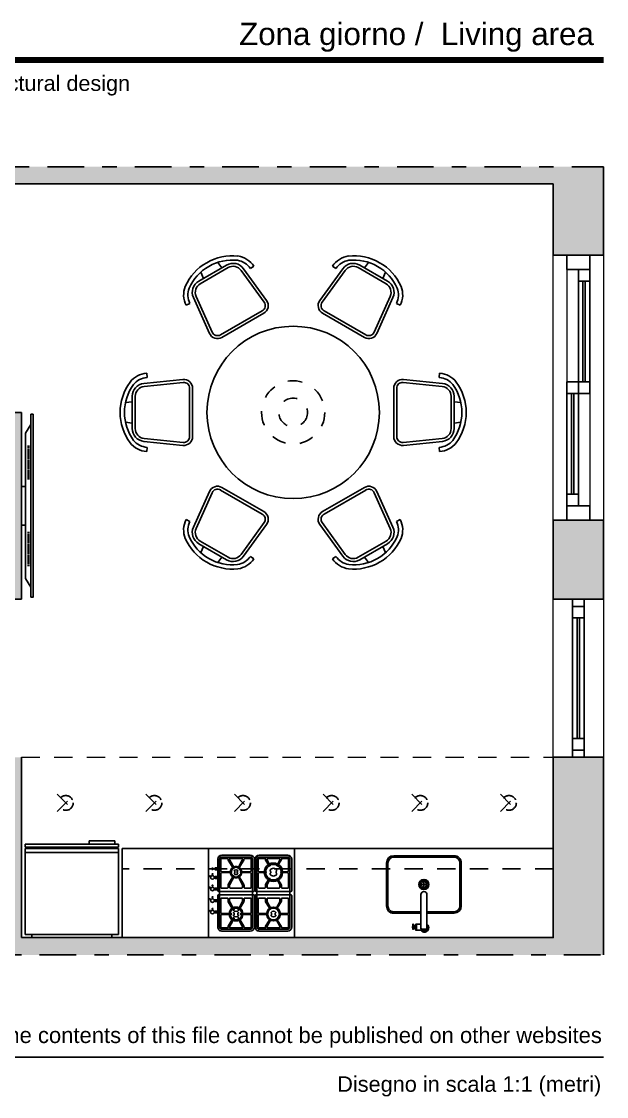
# Model space of a CAD drawing. Header units: millimetres. Extents: x 1294.6 to 1304.6, y 78.5 to 86.5.
# Drawn here: x 1300.53 to 1304.6, y 78.82 to 86.31 of the extents above; entities that cross this region are included whole.
import ezdxf

# ---------------------------------------------------------------- set-up
doc = ezdxf.new("R2010")
doc.units = ezdxf.units.MM
for name, pattern in [('DASHED', [0.75, 0.5, -0.25]), ('TRATTEGGIATA', [19.05, 12.7, -6.35]), ('TRATTEGGIATA2', [9.525, 6.35, -3.175]), ('TRATTOPUNTOX2', [50.8, 25.4, -12.7, 0, -12.7])]:
    doc.linetypes.add(name, pattern=pattern)
for name, color, linetype in [('Archweb - blocchi dwg gratis', 2, 'Continuous'), ('ARREDI attrezzature - furniture', 175, 'Continuous'), ('MURATURA sezioni - wall sections', 7, 'Continuous'), ('SEZIONI medie - small sections', 2, 'Continuous')]:
    doc.layers.add(name, color=color, linetype=linetype)
doc.layers.add('MURATURA tratteggi - hatch walls', color=7, linetype='Continuous', lineweight=40, true_color=0xa8a8a8)
for name, color, linetype, lineweight in [('PROIEZIONI - projections', 145, 'Continuous', 13), ('PROIEZIONI finissime - fine lines', 251, 'Continuous', 9), ('PROIEZIONI tratteggiate - dashed', 1, 'TRATTEGGIATA2', 9), ('www.archweb.com', 2, 'Continuous', 5)]:
    doc.layers.add(name, color=color, linetype=linetype, lineweight=lineweight)
doc.layers.add('VETRATE sezioni - windows sections', color=7, linetype='Continuous', true_color=0x4d79ff)
doc.styles.add('AW', font='arial.ttf')
doc.styles.get("Standard").update_dxf_attribs({"font": 'arial.ttf'})

# ---------------------------------------------------------------- blocks, each defined once
blk = doc.blocks.new('piano cottura - hob - hu73aw25')
at = {"layer": 'ARREDI attrezzature - furniture'}
for p, q in [((634.479, 152.2935), (634.479, 151.6935)), ((635.099, 152.2935), (634.479, 152.2935)), ((635.099, 152.2935), (635.099, 151.6935)), ((634.5249, 152.0471), (634.5249, 152.246)), ((634.5379, 152.246), (634.5379, 152.0471)), ((634.5379, 152.246), (634.5379, 152.0471)), ((634.547, 152.2073), (634.547, 152.244)), ((634.553, 152.2741), (634.772, 152.2741)), ((634.553, 152.2611), (635.0251, 152.2611)), ((634.555, 152.252), (634.6338, 152.252)), ((634.6388, 152.2472), (634.6404, 152.1997)), ((634.648, 152.2472), (634.6464, 152.1997)), ((634.653, 152.252), (634.7499, 152.252)), ((634.7549, 152.2073), (634.7549, 152.247)), ((634.777, 152.024), (634.777, 152.2691)), ((634.801, 152.024), (634.801, 152.2691)), ((635.0251, 152.2741), (634.8061, 152.2741)), ((634.8231, 152.2073), (634.8231, 152.247)), ((634.925, 152.252), (634.8282, 152.252)), ((634.93, 152.2472), (634.9316, 152.1997)), ((634.9393, 152.2472), (634.9377, 152.1997)), ((635.0231, 152.252), (634.9443, 152.252)), ((635.0311, 152.2073), (635.0311, 152.244)), ((635.0401, 152.246), (635.0401, 152.0471)), ((635.0532, 152.0471), (635.0532, 152.246)), ((634.547, 152.1068), (634.547, 152.1862)), ((634.552, 152.2023), (634.5534, 152.2023)), ((634.552, 152.1912), (634.5548, 152.1912)), ((634.5587, 152.2008), (634.5989, 152.1757)), ((634.5588, 152.1902), (634.5959, 152.1705)), ((634.6356, 152.1688), (634.6281, 152.1688)), ((634.6356, 152.1688), (634.6382, 152.1646)), ((634.6486, 152.1646), (634.6382, 152.1646)), ((634.6512, 152.1688), (634.6486, 152.1646)), ((634.6587, 152.1688), (634.6512, 152.1688)), ((634.7281, 152.2008), (634.6879, 152.1757)), ((634.728, 152.1902), (634.6909, 152.1705)), ((634.732, 152.1912), (634.7499, 152.1912)), ((634.7334, 152.2023), (634.7499, 152.2023)), ((634.7549, 152.1068), (634.7549, 152.1862)), ((634.8231, 152.1068), (634.8231, 152.1862)), ((634.8446, 152.2023), (634.8282, 152.2023)), ((634.8461, 152.1912), (634.8282, 152.1912)), ((634.8499, 152.2008), (634.8901, 152.1757)), ((634.8501, 152.1902), (634.8871, 152.1705)), ((634.9269, 152.1634), (634.923, 152.1634)), ((634.9269, 152.1634), (634.9294, 152.1592)), ((634.9269, 152.1296), (634.9294, 152.1339)), ((634.9399, 152.1592), (634.9294, 152.1592)), ((634.9399, 152.1339), (634.9294, 152.1339)), ((634.9424, 152.1634), (634.9399, 152.1592)), ((634.9424, 152.1296), (634.9399, 152.1339)), ((634.9463, 152.1634), (634.9424, 152.1634)), ((635.0194, 152.2008), (634.9792, 152.1757)), ((635.0192, 152.1902), (634.9822, 152.1705)), ((635.0261, 152.1912), (635.0232, 152.1912)), ((635.0261, 152.2023), (635.0247, 152.2023)), ((635.0311, 152.1068), (635.0311, 152.1862)), ((634.547, 152.0491), (634.547, 152.0857)), ((634.552, 152.1018), (634.5548, 152.1018)), ((634.552, 152.0908), (634.5534, 152.0908)), ((634.5587, 152.0923), (634.5989, 152.1173)), ((634.5588, 152.1028), (634.5959, 152.1226)), ((634.6356, 152.1242), (634.6281, 152.1242)), ((634.6356, 152.1242), (634.6382, 152.1285)), ((634.6486, 152.1285), (634.6382, 152.1285)), ((634.6388, 152.0459), (634.6404, 152.0934)), ((634.648, 152.0459), (634.6464, 152.0934)), ((634.6512, 152.1242), (634.6486, 152.1285)), ((634.6587, 152.1242), (634.6512, 152.1242)), ((634.7281, 152.0923), (634.6879, 152.1173)), ((634.728, 152.1028), (634.6909, 152.1226)), ((634.732, 152.1018), (634.7499, 152.1018)), ((634.7334, 152.0908), (634.7499, 152.0908)), ((634.7549, 152.0461), (634.7549, 152.0857)), ((634.8231, 152.0461), (634.8231, 152.0857)), ((634.8461, 152.1018), (634.8282, 152.1018)), ((634.8446, 152.0908), (634.8282, 152.0908)), ((634.8499, 152.0923), (634.8901, 152.1173)), ((634.8501, 152.1028), (634.8871, 152.1226)), ((634.9269, 152.1296), (634.923, 152.1296)), ((634.93, 152.0459), (634.9316, 152.0934)), ((634.9393, 152.0459), (634.9377, 152.0934)), ((634.9463, 152.1296), (634.9424, 152.1296)), ((635.0194, 152.0923), (634.9792, 152.1173)), ((635.0192, 152.1028), (634.9822, 152.1226)), ((635.0261, 152.1018), (635.0232, 152.1018)), ((635.0261, 152.0908), (635.0247, 152.0908)), ((635.0311, 152.0491), (635.0311, 152.0857)), ((634.5249, 151.7867), (634.5249, 151.9856)), ((634.5379, 151.9856), (634.5379, 151.7867)), ((634.5379, 151.9856), (634.5379, 151.7867)), ((634.547, 151.9469), (634.547, 151.9836)), ((634.553, 152.032), (635.0251, 152.032)), ((635.0251, 152.032), (634.553, 152.032)), ((634.553, 152.0189), (634.772, 152.0189)), ((634.553, 152.0137), (634.772, 152.0137)), ((634.553, 152.0007), (635.0251, 152.0007)), ((635.0251, 152.0007), (634.553, 152.0007)), ((634.555, 152.041), (634.6338, 152.041)), ((634.555, 151.9916), (634.6338, 151.9916)), ((634.6388, 151.9868), (634.6404, 151.9192)), ((634.648, 151.9868), (634.6464, 151.9192)), ((634.653, 152.041), (634.7499, 152.041)), ((634.653, 151.9916), (634.7499, 151.9916)), ((634.7549, 151.9469), (634.7549, 151.9866)), ((634.777, 151.7636), (634.777, 152.0087)), ((634.801, 151.7636), (634.801, 152.0087)), ((635.0251, 152.0189), (634.8061, 152.0189)), ((635.0251, 152.0137), (634.8061, 152.0137)), ((634.8231, 151.9469), (634.8231, 151.9866)), ((634.925, 152.041), (634.8282, 152.041)), ((634.925, 151.9916), (634.8282, 151.9916)), ((634.93, 151.9868), (634.9316, 151.9192)), ((634.9393, 151.9868), (634.9377, 151.9192)), ((635.0231, 152.041), (634.9443, 152.041)), ((635.0231, 151.9916), (634.9443, 151.9916)), ((635.0311, 151.9469), (635.0311, 151.9836)), ((635.0401, 151.9856), (635.0401, 151.7867)), ((635.0532, 151.7867), (635.0532, 151.9856)), ((634.547, 151.8465), (634.547, 151.9258)), ((634.552, 151.9419), (634.5534, 151.9419)), ((634.552, 151.9309), (634.5548, 151.9309)), ((634.5587, 151.9404), (634.6163, 151.9053)), ((634.5588, 151.9298), (634.6133, 151.9001)), ((634.7281, 151.9404), (634.6705, 151.9053)), ((634.728, 151.9298), (634.6735, 151.9001)), ((634.732, 151.9309), (634.7499, 151.9309)), ((634.7334, 151.9419), (634.7499, 151.9419)), ((634.7549, 151.8465), (634.7549, 151.9258)), ((634.8231, 151.8465), (634.8231, 151.9258)), ((634.8446, 151.9419), (634.8282, 151.9419)), ((634.8461, 151.9309), (634.8282, 151.9309)), ((634.8499, 151.9404), (634.9075, 151.9053)), ((634.8501, 151.9298), (634.9045, 151.9001)), ((635.0194, 151.9404), (634.9618, 151.9053)), ((635.0192, 151.9298), (634.9648, 151.9001)), ((635.0261, 151.9309), (635.0232, 151.9309)), ((635.0261, 151.9419), (635.0247, 151.9419)), ((635.0311, 151.8465), (635.0311, 151.9258)), ((634.552, 151.8414), (634.5548, 151.8414)), ((634.5587, 151.8319), (634.6163, 151.867)), ((634.5588, 151.8424), (634.6133, 151.8722)), ((634.6337, 151.9002), (634.6374, 151.8942)), ((634.6374, 151.8781), (634.6337, 151.8721)), ((634.6494, 151.8942), (634.6374, 151.8942)), ((634.6494, 151.8781), (634.6374, 151.8781)), ((634.6388, 151.7855), (634.6404, 151.8531)), ((634.648, 151.7855), (634.6464, 151.8531)), ((634.6531, 151.9002), (634.6494, 151.8942)), ((634.6531, 151.8721), (634.6494, 151.8781)), ((634.7281, 151.8319), (634.6705, 151.867)), ((634.728, 151.8424), (634.6735, 151.8722)), ((634.732, 151.8414), (634.7499, 151.8414)), ((634.8461, 151.8414), (634.8282, 151.8414)), ((634.8499, 151.8319), (634.9075, 151.867)), ((634.8501, 151.8424), (634.9045, 151.8722)), ((634.9269, 151.903), (634.923, 151.903)), ((634.9269, 151.8693), (634.923, 151.8693)), ((634.9269, 151.903), (634.9294, 151.8988)), ((634.9269, 151.8693), (634.9294, 151.8735)), ((634.9399, 151.8988), (634.9294, 151.8988)), ((634.9399, 151.8735), (634.9294, 151.8735)), ((634.93, 151.7855), (634.9316, 151.8531)), ((634.9393, 151.7855), (634.9377, 151.8531)), ((634.9424, 151.903), (634.9399, 151.8988)), ((634.9424, 151.8693), (634.9399, 151.8735)), ((634.9463, 151.903), (634.9424, 151.903)), ((634.9463, 151.8693), (634.9424, 151.8693)), ((635.0194, 151.8319), (634.9618, 151.867)), ((635.0192, 151.8424), (634.9648, 151.8722)), ((635.0261, 151.8414), (635.0232, 151.8414)), ((634.547, 151.7887), (634.547, 151.8254)), ((634.552, 151.8304), (634.5534, 151.8304)), ((634.553, 151.7716), (635.0251, 151.7716)), ((635.0251, 151.7716), (634.553, 151.7716)), ((634.555, 151.7807), (634.6338, 151.7807)), ((634.653, 151.7807), (634.7499, 151.7807)), ((634.7334, 151.8304), (634.7499, 151.8304)), ((634.7549, 151.7857), (634.7549, 151.8254)), ((634.8231, 151.7857), (634.8231, 151.8254)), ((634.8446, 151.8304), (634.8282, 151.8304)), ((634.925, 151.7807), (634.8282, 151.7807)), ((635.0231, 151.7807), (634.9443, 151.7807)), ((635.0261, 151.8304), (635.0247, 151.8304)), ((635.0311, 151.7887), (635.0311, 151.8254)), ((635.099, 151.6935), (634.479, 151.6935)), ((634.553, 151.7586), (634.772, 151.7586)), ((634.6139, 151.7532), (634.6139, 151.7412)), ((634.6144, 151.7532), (634.6144, 151.7412)), ((634.6153, 151.7495), (634.6174, 151.7493)), ((634.6175, 151.7463), (634.6153, 151.7495)), ((634.6159, 151.7553), (634.624, 151.7553)), ((634.6159, 151.7548), (634.624, 151.7548)), ((634.6159, 151.7397), (634.624, 151.7397)), ((634.6159, 151.7392), (634.624, 151.7392)), ((634.6174, 151.7493), (634.6174, 151.7486)), ((634.6174, 151.7486), (634.6202, 151.7475)), ((634.6208, 151.7446), (634.6175, 151.7475)), ((634.6175, 151.7475), (634.6175, 151.7463)), ((634.6202, 151.7485), (634.6239, 151.7465)), ((634.6202, 151.7475), (634.6202, 151.7485)), ((634.6208, 151.7461), (634.6208, 151.7446)), ((634.6239, 151.7433), (634.6208, 151.7461)), ((634.6239, 151.7465), (634.6239, 151.7433)), ((634.6255, 151.7532), (634.6255, 151.7412)), ((634.626, 151.7532), (634.626, 151.7412)), ((634.6546, 151.7214), (634.657, 151.7239)), ((634.6548, 151.7202), (634.6577, 151.7231)), ((634.6555, 151.7195), (634.6582, 151.7222)), ((634.6566, 151.7192), (634.6584, 151.721)), ((634.6686, 151.7029), (634.6703, 151.7045)), ((634.6688, 151.7021), (634.6707, 151.704)), ((634.6692, 151.7016), (634.6711, 151.7034)), ((634.67, 151.7014), (634.6712, 151.7026)), ((634.6742, 151.7532), (634.6742, 151.7412)), ((634.6747, 151.7532), (634.6747, 151.7412)), ((634.6762, 151.7553), (634.6842, 151.7553)), ((634.6762, 151.7548), (634.6842, 151.7548)), ((634.6762, 151.7397), (634.6842, 151.7397)), ((634.6762, 151.7392), (634.6842, 151.7392)), ((634.6858, 151.7532), (634.6858, 151.7412)), ((634.6863, 151.7532), (634.6863, 151.7412)), ((634.7349, 151.7214), (634.7374, 151.7239)), ((634.7351, 151.7202), (634.738, 151.7231)), ((634.7358, 151.7195), (634.7385, 151.7222)), ((634.737, 151.7192), (634.7388, 151.721)), ((634.749, 151.7029), (634.7506, 151.7045)), ((634.7492, 151.7021), (634.7511, 151.704)), ((634.7496, 151.7016), (634.7514, 151.7034)), ((634.7504, 151.7014), (634.7516, 151.7026)), ((634.7546, 151.7412), (634.7546, 151.7532)), ((634.7551, 151.7412), (634.7551, 151.7532)), ((634.7566, 151.7553), (634.7646, 151.7553)), ((634.7566, 151.7548), (634.7646, 151.7548)), ((634.7566, 151.7397), (634.7646, 151.7397)), ((634.7566, 151.7392), (634.7646, 151.7392)), ((634.7661, 151.7412), (634.7661, 151.7532)), ((634.7666, 151.7412), (634.7666, 151.7532)), ((635.0251, 151.7586), (634.8061, 151.7586)), ((634.8153, 151.7214), (634.8177, 151.7239)), ((634.8155, 151.7202), (634.8184, 151.7231)), ((634.8162, 151.7195), (634.8189, 151.7222)), ((634.8174, 151.7192), (634.8192, 151.721)), ((634.8294, 151.7029), (634.831, 151.7045)), ((634.8295, 151.7021), (634.8315, 151.704)), ((634.83, 151.7016), (634.8318, 151.7034)), ((634.8308, 151.7014), (634.832, 151.7026)), ((634.8349, 151.7412), (634.8349, 151.7532)), ((634.8355, 151.7412), (634.8355, 151.7532)), ((634.837, 151.7553), (634.845, 151.7553)), ((634.837, 151.7548), (634.845, 151.7548)), ((634.837, 151.7397), (634.845, 151.7397)), ((634.837, 151.7392), (634.845, 151.7392)), ((634.8465, 151.7412), (634.8465, 151.7532)), ((634.847, 151.7412), (634.847, 151.7532)), ((634.8957, 151.7214), (634.8981, 151.7239)), ((634.8959, 151.7202), (634.8988, 151.7231)), ((634.8966, 151.7195), (634.8993, 151.7222)), ((634.8977, 151.7192), (634.8995, 151.721)), ((634.9098, 151.7029), (634.9114, 151.7045)), ((634.9099, 151.7021), (634.9118, 151.704)), ((634.9104, 151.7016), (634.9122, 151.7034)), ((634.9111, 151.7014), (634.9123, 151.7026)), ((634.9153, 151.7532), (634.9153, 151.7412)), ((634.9158, 151.7532), (634.9158, 151.7412)), ((634.9254, 151.7553), (634.9173, 151.7553)), ((634.9254, 151.7548), (634.9173, 151.7548)), ((634.9254, 151.7397), (634.9173, 151.7397)), ((634.9254, 151.7392), (634.9173, 151.7392)), ((634.9269, 151.7532), (634.9269, 151.7412)), ((634.9274, 151.7532), (634.9274, 151.7412))]:
    blk.add_line(p, q, dxfattribs=at)
for centre, radius in [((634.9347, 152.1465), 0.0482), ((634.9347, 152.1465), 0.041), ((634.62, 151.7222), 0.00502), ((634.6802, 151.7222), 0.0126), ((634.6787, 151.7507), 0.00301), ((634.6787, 151.7507), 0.00251), ((634.7606, 151.7222), 0.0126), ((634.7591, 151.7437), 0.00301), ((634.7591, 151.7437), 0.00251), ((634.841, 151.7222), 0.0126), ((634.8425, 151.7437), 0.00301), ((634.8425, 151.7437), 0.00251), ((634.9214, 151.7222), 0.0126), ((634.9229, 151.7507), 0.00301), ((634.9229, 151.7507), 0.00251)]:
    blk.add_circle(centre, radius, dxfattribs=at)
for centre, radius, start, end in [((634.553, 152.246), 0.0281, 90, 180), ((634.553, 152.246), 0.0151, 90, 180), ((634.553, 152.246), 0.0151, 90, 180), ((634.555, 152.244), 0.00804, 90, 180), ((634.6434, 152.1465), 0.0637, 93.02941, 146.97059), ((634.6338, 152.247), 0.00502, 1.93361, 90), ((634.6434, 152.1465), 0.0637, 33.02941, 86.97059), ((634.653, 152.247), 0.00502, 90, 178.06639), ((634.7499, 152.247), 0.00502, 0, 90), ((634.772, 152.2691), 0.00502, 0, 90), ((634.8061, 152.2691), 0.00502, 90, 180), ((634.8282, 152.247), 0.00502, 90, 180), ((634.925, 152.247), 0.00502, 1.93361, 90), ((634.9443, 152.247), 0.00502, 90, 178.06639), ((635.0231, 152.244), 0.00804, 0, 90), ((635.0251, 152.246), 0.0281, 0, 90), ((635.0251, 152.246), 0.0151, 0, 90), ((634.552, 152.2073), 0.00502, 180, 270), ((634.552, 152.1862), 0.00502, 90, 180), ((634.5534, 152.1922), 0.01, 58.06639, 90), ((634.5548, 152.1827), 0.00854, 61.93361, 90), ((634.6434, 152.1465), 0.0637, 153.02941, 206.97059), ((634.6434, 152.1465), 0.0541, 153.22281, 206.77719), ((634.5973, 152.1731), 0.00301, 241.93361, 58.06639), ((634.6434, 152.1465), 0.0541, 93.22281, 146.77719), ((634.6434, 152.1465), 0.0271, 124.56032, 235.43968), ((634.6434, 152.1998), 0.00301, 181.93361, 358.06639), ((634.6434, 152.1465), 0.0541, 33.22281, 86.77719), ((634.6434, 152.1465), 0.0271, 304.56032, 55.43968), ((634.6895, 152.1731), 0.00301, 121.93361, 298.06639), ((634.6434, 152.1465), 0.0541, 333.22281, 26.77719), ((634.6434, 152.1465), 0.0637, 333.02941, 26.97059), ((634.732, 152.1827), 0.00854, 90, 118.06639), ((634.7334, 152.1922), 0.01, 90, 121.93361), ((634.7499, 152.2073), 0.00502, 270, 0), ((634.7499, 152.1862), 0.00502, 0, 90), ((634.8282, 152.2073), 0.00502, 180, 270), ((634.8282, 152.1862), 0.00502, 90, 180), ((634.8446, 152.1922), 0.01, 58.06639, 90), ((634.8461, 152.1827), 0.00854, 61.93361, 90), ((634.8885, 152.1731), 0.00301, 241.93361, 58.06639), ((634.9347, 152.1465), 0.0205, 124.56032, 235.43968), ((634.9347, 152.1998), 0.00301, 181.93361, 358.06639), ((634.9347, 152.1465), 0.0205, 304.56032, 55.43968), ((634.9808, 152.1731), 0.00301, 121.93361, 298.06639), ((635.0232, 152.1827), 0.00854, 90, 118.06639), ((635.0247, 152.1922), 0.01, 90, 121.93361), ((635.0261, 152.2073), 0.00502, 270, 0), ((635.0261, 152.1862), 0.00502, 0, 90), ((634.552, 152.1068), 0.00502, 180, 270), ((634.552, 152.0857), 0.00502, 90, 180), ((634.5534, 152.1008), 0.01, 270, 301.93361), ((634.5548, 152.1104), 0.00854, 270, 298.06639), ((634.6434, 152.1465), 0.0637, 213.02941, 266.97059), ((634.5973, 152.1199), 0.00301, 301.93361, 118.06639), ((634.6434, 152.1465), 0.0541, 213.22281, 266.77719), ((634.6434, 152.0933), 0.00301, 1.93361, 178.06639), ((634.6434, 152.1465), 0.0541, 273.22281, 326.77719), ((634.6434, 152.1465), 0.0637, 273.02941, 326.97059), ((634.6895, 152.1199), 0.00301, 61.93361, 238.06639), ((634.732, 152.1104), 0.00854, 241.93361, 270), ((634.7334, 152.1008), 0.01, 238.06639, 270), ((634.7499, 152.1068), 0.00502, 270, 0), ((634.7499, 152.0857), 0.00502, 0, 90), ((634.8282, 152.1068), 0.00502, 180, 270), ((634.8282, 152.0857), 0.00502, 90, 180), ((634.8446, 152.1008), 0.01, 270, 301.93361), ((634.8461, 152.1104), 0.00854, 270, 298.06639), ((634.8885, 152.1199), 0.00301, 301.93361, 118.06639), ((634.9347, 152.0933), 0.00301, 1.93361, 178.06639), ((634.9808, 152.1199), 0.00301, 61.93361, 238.06639), ((635.0232, 152.1104), 0.00854, 241.93361, 270), ((635.0247, 152.1008), 0.01, 238.06639, 270), ((635.0261, 152.1068), 0.00502, 270, 0), ((635.0261, 152.0857), 0.00502, 0, 90), ((634.553, 152.0471), 0.0281, 180, 270), ((634.553, 151.9856), 0.0281, 90, 180), ((634.553, 152.0471), 0.0151, 180, 270), ((634.553, 152.0471), 0.0151, 180, 270), ((634.553, 151.9856), 0.0151, 90, 180), ((634.553, 151.9856), 0.0151, 90, 180), ((634.555, 152.0491), 0.00804, 180, 270), ((634.555, 151.9836), 0.00804, 90, 180), ((634.6338, 152.0461), 0.00502, 270, 358.06639), ((634.6338, 151.9866), 0.00502, 1.93361, 90), ((634.653, 152.0461), 0.00502, 181.93361, 270), ((634.653, 151.9866), 0.00502, 90, 178.06639), ((634.7499, 152.0461), 0.00502, 270, 0), ((634.7499, 151.9866), 0.00502, 360, 90), ((634.772, 152.024), 0.00502, 270, 0), ((634.772, 152.0087), 0.00502, 0, 90), ((634.8061, 152.024), 0.00502, 180, 270), ((634.8061, 152.0087), 0.00502, 90, 180), ((634.8282, 152.0461), 0.00502, 180, 270), ((634.8282, 151.9866), 0.00502, 90, 180), ((634.925, 152.0461), 0.00502, 270, 358.06639), ((634.925, 151.9866), 0.00502, 1.93361, 90), ((634.9443, 152.0461), 0.00502, 181.93361, 270), ((634.9443, 151.9866), 0.00502, 90, 178.06639), ((635.0231, 152.0491), 0.00804, 270, 0), ((635.0231, 151.9836), 0.00804, 0, 90), ((635.0251, 152.0471), 0.0281, 270, 0), ((635.0251, 152.0471), 0.0151, 270, 0), ((635.0251, 151.9856), 0.0281, 0, 90), ((635.0251, 151.9856), 0.0151, 0, 90), ((634.552, 151.9469), 0.00502, 180, 270), ((634.552, 151.9258), 0.00502, 90, 180), ((634.5534, 151.9319), 0.01, 58.06639, 90), ((634.5548, 151.9223), 0.00854, 61.93361, 90), ((634.6434, 151.8861), 0.0402, 94.53652, 145.46369), ((634.6434, 151.8861), 0.0342, 95.098, 144.90203), ((634.6434, 151.9193), 0.00301, 181.93361, 358.06639), ((634.6434, 151.8861), 0.0342, 35.09797, 84.902), ((634.6434, 151.8861), 0.0402, 34.53631, 85.46348), ((634.732, 151.9223), 0.00854, 90, 118.06639), ((634.7334, 151.9319), 0.01, 90, 121.93361), ((634.7499, 151.9469), 0.00502, 270, 0), ((634.7499, 151.9258), 0.00502, 0, 90), ((634.8282, 151.9469), 0.00502, 180, 270), ((634.8282, 151.9258), 0.00502, 90, 180), ((634.8446, 151.9319), 0.01, 58.06639, 90), ((634.8461, 151.9223), 0.00854, 61.93361, 90), ((634.9347, 151.8861), 0.0482, 94.00652, 145.99387), ((634.9347, 151.8861), 0.041, 94.47416, 145.52608), ((634.9347, 151.9193), 0.00301, 181.93361, 358.06639), ((634.9347, 151.8861), 0.041, 34.47392, 85.52584), ((634.9347, 151.8861), 0.0482, 34.00613, 85.99348), ((635.0232, 151.9223), 0.00854, 90, 118.06639), ((635.0247, 151.9319), 0.01, 90, 121.93361), ((635.0261, 151.9469), 0.00502, 270, 0), ((635.0261, 151.9258), 0.00502, 0, 90), ((634.552, 151.8465), 0.00502, 180, 270), ((634.5548, 151.85), 0.00854, 270, 298.06639), ((634.6434, 151.8861), 0.0402, 154.52752, 205.47248), ((634.6434, 151.8861), 0.0342, 155.09653, 204.90347), ((634.6434, 151.8861), 0.0402, 214.53631, 265.46348), ((634.6147, 151.9027), 0.00301, 241.93361, 58.06639), ((634.6147, 151.8696), 0.00301, 301.93361, 118.06639), ((634.6434, 151.8861), 0.0342, 215.09797, 264.902), ((634.6434, 151.8861), 0.0171, 124.56032, 235.43968), ((634.6434, 151.853), 0.00301, 1.93361, 178.06639), ((634.6434, 151.8861), 0.0342, 275.098, 324.90203), ((634.6434, 151.8861), 0.0402, 274.53652, 325.46369), ((634.6434, 151.8861), 0.0171, 304.56032, 55.43968), ((634.6721, 151.9027), 0.00301, 121.93361, 298.06639), ((634.6721, 151.8696), 0.00301, 61.93361, 238.06639), ((634.6434, 151.8861), 0.0342, 335.09653, 24.90347), ((634.6434, 151.8861), 0.0402, 334.52752, 25.47248), ((634.732, 151.85), 0.00854, 241.93361, 270), ((634.7499, 151.8465), 0.00502, 270, 0), ((634.8282, 151.8465), 0.00502, 180, 270), ((634.8461, 151.85), 0.00854, 270, 298.06639), ((634.9347, 151.8861), 0.0482, 153.99041, 206.00959), ((634.9347, 151.8861), 0.041, 154.46432, 205.53568), ((634.9347, 151.8861), 0.0482, 214.00613, 265.99348), ((634.9347, 151.8861), 0.041, 214.47392, 265.52584), ((634.9059, 151.9027), 0.00301, 241.93361, 58.06639), ((634.9059, 151.8696), 0.00301, 301.93361, 118.06639), ((634.9347, 151.8861), 0.0205, 124.56032, 235.43968), ((634.9347, 151.853), 0.00301, 1.93361, 178.06639), ((634.9347, 151.8861), 0.041, 274.47416, 325.52608), ((634.9347, 151.8861), 0.0482, 274.00652, 325.99387), ((634.9347, 151.8861), 0.0205, 304.56032, 55.43968), ((634.9634, 151.9027), 0.00301, 121.93361, 298.06639), ((634.9634, 151.8696), 0.00301, 61.93361, 238.06639), ((634.9347, 151.8861), 0.041, 334.46432, 25.53568), ((634.9347, 151.8861), 0.0482, 333.99041, 26.00959), ((635.0232, 151.85), 0.00854, 241.93361, 270), ((635.0261, 151.8465), 0.00502, 270, 0), ((634.553, 151.7867), 0.0281, 180, 270), ((634.553, 151.7867), 0.0151, 180, 270), ((634.553, 151.7867), 0.0151, 180, 270), ((634.552, 151.8254), 0.00502, 90, 180), ((634.555, 151.7887), 0.00804, 180, 270), ((634.5534, 151.8404), 0.01, 270, 301.93361), ((634.6338, 151.7857), 0.00502, 270, 358.06639), ((634.653, 151.7857), 0.00502, 181.93361, 270), ((634.7334, 151.8404), 0.01, 238.06639, 270), ((634.7499, 151.8254), 0.00502, 0, 90), ((634.7499, 151.7857), 0.00502, 270, 0), ((634.772, 151.7636), 0.00502, 270, 0), ((634.8061, 151.7636), 0.00502, 180, 270), ((634.8282, 151.8254), 0.00502, 90, 180), ((634.8282, 151.7857), 0.00502, 180, 270), ((634.8446, 151.8404), 0.01, 270, 301.93361), ((634.925, 151.7857), 0.00502, 270, 358.06639), ((634.9443, 151.7857), 0.00502, 181.93361, 270), ((635.0247, 151.8404), 0.01, 238.06639, 270), ((635.0231, 151.7887), 0.00804, 270, 0), ((635.0251, 151.7867), 0.0151, 270, 0), ((635.0251, 151.7867), 0.0281, 270, 0), ((635.0261, 151.8254), 0.00502, 0, 90), ((634.6159, 151.7532), 0.00201, 90, 180), ((634.6159, 151.7412), 0.00201, 180, 270), ((634.6159, 151.7532), 0.00151, 90, 180), ((634.6159, 151.7412), 0.00151, 180, 270), ((634.624, 151.7532), 0.00201, 0, 90), ((634.624, 151.7532), 0.00151, 0, 90), ((634.624, 151.7412), 0.00201, 270, 0), ((634.624, 151.7412), 0.00151, 270, 0), ((634.6605, 151.7218), 0.00757, 121.9032, 173.15442), ((634.6565, 151.7227), 0.00352, 180, 0), ((634.6587, 151.7207), 0.00421, 121.9032, 173.15442), ((634.6565, 151.7212), 0.00195, 180, 0), ((634.6525, 151.7218), 0.00757, 6.84558, 58.0968), ((634.6543, 151.7207), 0.00421, 6.84558, 58.0968), ((634.6726, 151.7032), 0.00505, 121.9032, 173.15442), ((634.6699, 151.7038), 0.00234, 180, 0), ((634.6714, 151.7024), 0.0028, 121.9032, 173.15442), ((634.6699, 151.7027), 0.0013, 180, 0), ((634.6673, 151.7032), 0.00505, 6.84558, 58.0968), ((634.6684, 151.7024), 0.0028, 6.84558, 58.0968), ((634.6762, 151.7532), 0.00201, 90, 180), ((634.6762, 151.7412), 0.00201, 180, 270), ((634.6762, 151.7532), 0.00151, 90, 180), ((634.6762, 151.7412), 0.00151, 180, 270), ((634.6842, 151.7532), 0.00201, 0, 90), ((634.6842, 151.7532), 0.00151, 0, 90), ((634.6842, 151.7412), 0.00151, 270, 0), ((634.6842, 151.7412), 0.00201, 270, 0), ((634.7409, 151.7218), 0.00757, 121.9032, 173.15442), ((634.7369, 151.7227), 0.00352, 180, 0), ((634.7391, 151.7207), 0.00421, 121.9032, 173.15442), ((634.7369, 151.7212), 0.00195, 180, 0), ((634.7329, 151.7218), 0.00757, 6.84558, 58.0968), ((634.7346, 151.7207), 0.00421, 6.84558, 58.0968), ((634.753, 151.7032), 0.00505, 121.9032, 173.15442), ((634.7503, 151.7038), 0.00234, 180, 0), ((634.7518, 151.7024), 0.0028, 121.9032, 173.15442), ((634.7503, 151.7027), 0.0013, 180, 0), ((634.7476, 151.7032), 0.00505, 6.84558, 58.0968), ((634.7488, 151.7024), 0.0028, 6.84558, 58.0968), ((634.7566, 151.7532), 0.00201, 90, 180), ((634.7566, 151.7412), 0.00201, 180, 270), ((634.7566, 151.7532), 0.00151, 90, 180), ((634.7566, 151.7412), 0.00151, 180, 270), ((634.7646, 151.7532), 0.00201, 0, 90), ((634.7646, 151.7532), 0.00151, 0, 90), ((634.7646, 151.7412), 0.00201, 270, 0), ((634.7646, 151.7412), 0.00151, 270, 0), ((634.8212, 151.7218), 0.00757, 121.9032, 173.15442), ((634.8172, 151.7227), 0.00352, 180, 0), ((634.8194, 151.7207), 0.00421, 121.9032, 173.15442), ((634.8172, 151.7212), 0.00195, 180, 0), ((634.8132, 151.7218), 0.00757, 6.84558, 58.0968), ((634.815, 151.7207), 0.00421, 6.84558, 58.0968), ((634.8333, 151.7032), 0.00505, 121.9032, 173.15442), ((634.8307, 151.7038), 0.00234, 180, 0), ((634.8322, 151.7024), 0.0028, 121.9032, 173.15442), ((634.8307, 151.7027), 0.0013, 180, 0), ((634.828, 151.7032), 0.00505, 6.84558, 58.0968), ((634.8292, 151.7024), 0.0028, 6.84558, 58.0968), ((634.837, 151.7532), 0.00201, 90, 180), ((634.837, 151.7412), 0.00201, 180, 270), ((634.837, 151.7532), 0.00151, 90, 180), ((634.837, 151.7412), 0.00151, 180, 270), ((634.845, 151.7532), 0.00201, 0, 90), ((634.845, 151.7532), 0.00151, 0, 90), ((634.845, 151.7412), 0.00151, 270, 0), ((634.845, 151.7412), 0.00201, 270, 0), ((634.9016, 151.7218), 0.00757, 121.9032, 173.15442), ((634.8976, 151.7227), 0.00352, 180, 0), ((634.8998, 151.7207), 0.00421, 121.9032, 173.15442), ((634.8976, 151.7212), 0.00195, 180, 0), ((634.8936, 151.7218), 0.00757, 6.84558, 58.0968), ((634.8954, 151.7207), 0.00421, 6.84558, 58.0968), ((634.9137, 151.7032), 0.00505, 121.9032, 173.15442), ((634.911, 151.7038), 0.00234, 180, 0), ((634.9125, 151.7024), 0.0028, 121.9032, 173.15442), ((634.911, 151.7027), 0.0013, 180, 0), ((634.9084, 151.7032), 0.00505, 6.84558, 58.0968), ((634.9096, 151.7024), 0.0028, 6.84558, 58.0968), ((634.9173, 151.7532), 0.00201, 90, 180), ((634.9173, 151.7412), 0.00201, 180, 270), ((634.9173, 151.7532), 0.00151, 90, 180), ((634.9173, 151.7412), 0.00151, 180, 270), ((634.9254, 151.7532), 0.00201, 0, 90), ((634.9254, 151.7532), 0.00151, 0, 90), ((634.9254, 151.7412), 0.00201, 270, 0), ((634.9254, 151.7412), 0.00151, 270, 0)]:
    blk.add_arc(centre, radius, start, end, dxfattribs=at)
blk = doc.blocks.new('frigorifero - refrigerator - lo85aw25')
at = {"layer": 'ARREDI attrezzature - furniture'}
for p, q in [((631.2876, 150.6446), (631.2876, 151.2946)), ((631.2876, 151.2946), (631.3076, 151.2946)), ((631.3076, 150.6446), (631.3076, 151.2946)), ((631.3076, 151.2696), (631.3184, 151.2696)), ((631.3184, 150.6446), (631.3184, 151.2946)), ((631.3184, 151.2946), (631.9161, 151.2946)), ((631.3447, 150.6446), (631.3447, 151.2946)), ((631.9161, 151.2946), (631.9161, 150.6446)), ((631.2876, 150.8491), (631.2656, 150.8491)), ((631.2656, 150.8491), (631.2656, 150.6696)), ((631.2876, 150.6696), (631.2656, 150.6696)), ((631.3076, 150.6446), (631.2876, 150.6446)), ((631.3184, 150.6696), (631.3076, 150.6696)), ((631.9161, 150.6446), (631.3184, 150.6446))]:
    blk.add_line(p, q, dxfattribs=at)
blk.add_lwpolyline([(631.9384, 150.6917), (631.9384, 151.2475), (631.9161, 151.2475), (631.9161, 150.6917)], close=True, dxfattribs=at)
blk = doc.blocks.new('*U15')
at = {"layer": 'ARREDI attrezzature - furniture'}
blk.add_line((-0.0077, 0), (0.0077, 0), dxfattribs=at)
blk = doc.blocks.new('*U16')
at = {"layer": 'ARREDI attrezzature - furniture', "color": 0, "linetype": 'ByBlock', "lineweight": -2, "transparency": 16777216}
for p in [(0, 0.228), (0, 0.216), (0, 0.204), (0, 0.192), (0, 0.18), (0, 0.168), (0, 0.156), (0, 0.144), (0, 0.132), (0, 0.12), (0, 0.108), (0, 0.096), (0, 0.084), (0, 0.072), (0, 0.06), (0, 0.048), (0, 0.036), (0, 0.024), (0, 0.012), (0, 0)]:
    blk.add_blockref('*U15', p, dxfattribs=at)
blk = doc.blocks.new('*U13')
at = {"layer": 'ARREDI attrezzature - furniture'}
blk.add_line((-0.0077, 0), (0.0077, 0), dxfattribs=at)
blk = doc.blocks.new('*U14')
at = {"layer": 'ARREDI attrezzature - furniture', "color": 0, "linetype": 'ByBlock', "lineweight": -2, "transparency": 16777216}
for p in [(0, 0.228), (0, 0.216), (0, 0.204), (0, 0.192), (0, 0.18), (0, 0.168), (0, 0.156), (0, 0.144), (0, 0.132), (0, 0.12), (0, 0.108), (0, 0.096), (0, 0.084), (0, 0.072), (0, 0.06), (0, 0.048), (0, 0.036), (0, 0.024), (0, 0.012), (0, 0)]:
    blk.add_blockref('*U13', p, dxfattribs=at)
blk = doc.blocks.new('TV a parete - wall-mounted TV - js57aw25')
at = {"layer": 'ARREDI attrezzature - furniture'}
for p, q in [((-0.5062, 0.0277), (-0.5667, 0.0651)), ((0.5062, 0.0277), (-0.5062, 0.0277)), ((0.5062, 0.0277), (0.5667, 0.0651))]:
    blk.add_line(p, q, dxfattribs=at)
for points in [[(0.6368, 0.0651), (0.6368, 0.0805), (-0.6368, 0.0805), (-0.6368, 0.0651)], [(0.1347, 0), (0.1347, 0.0277), (-0.1347, 0.0277), (-0.1347, 0)]]:
    blk.add_lwpolyline(points, close=True, dxfattribs=at)
at = {"layer": 'ARREDI attrezzature - furniture', "rotation": 90}
blk.add_blockref('*U14', (-0.1867, 0.0486), dxfattribs=at)
at = {"layer": 'ARREDI attrezzature - furniture', "xscale": -1, "rotation": 270}
blk.add_blockref('*U16', (0.1867, 0.0486), dxfattribs=at)
blk = doc.blocks.new('sedia - chair - gu72aw25')
at = {"layer": 'ARREDI attrezzature - furniture'}
for p, q in [((-0.0751, 0.2291), (0.1966, 0.2012)), ((0.1739, 0.243), (0.176, 0.2728)), ((-0.1429, 0.1679), (-0.1429, -0.1679)), ((-0.1222, 0.1679), (-0.1222, -0.1679)), ((-0.0772, 0.2085), (0.1945, 0.1807)), ((0.2564, 0.1121), (0.2564, -0.1121)), ((0.2771, 0.1121), (0.2771, -0.1121)), ((0.2771, 0.0739), (0.324, 0.0685)), ((0.2771, -0.0739), (0.324, -0.0685)), ((-0.0772, -0.2085), (0.1945, -0.1807)), ((-0.0751, -0.2291), (0.1966, -0.2012)), ((0.1739, -0.243), (0.176, -0.2728))]:
    blk.add_line(p, q, dxfattribs=at)
for centre, radius, start, end in [((-0.0814, 0.1679), 0.0615, 84.14879, 180), ((0.1643, 0.1089), 0.1344, 39.46084, 85.91173), ((0.1643, 0.1089), 0.1643, 38.69714, 85.91173), ((-0.0814, 0.1679), 0.0409, 84.14879, 180), ((0.1875, 0.1121), 0.069, 0, 84.14879), ((0.1875, 0.1121), 0.0896, 0, 84.14879), ((0, 0), 0.3311, 360, 35.94363), ((0, 0), 0.361, 360, 35.88722), ((0, 0), 0.3311, 324.05637, 0), ((0, 0), 0.361, 324.11278, 0), ((0.1875, -0.1121), 0.069, 275.85121, 0), ((0.1875, -0.1121), 0.0896, 275.85121, 0), ((-0.0814, -0.1679), 0.0615, 180, 275.85121), ((-0.0814, -0.1679), 0.0409, 180, 275.85121), ((0.1643, -0.1089), 0.1344, 274.08827, 320.53916), ((0.1643, -0.1089), 0.1643, 274.08827, 321.30286)]:
    blk.add_arc(centre, radius, start, end, dxfattribs=at)
blk = doc.blocks.new('*U23')
at = {"layer": 'ARREDI attrezzature - furniture', "xscale": -1, "rotation": 180}
blk.add_blockref('sedia - chair - gu72aw25', (-0.109, 0), dxfattribs=at)
blk = doc.blocks.new('*U24')
at = {"layer": 'ARREDI attrezzature - furniture', "color": 0, "linetype": 'ByBlock', "lineweight": -2, "transparency": 16777216}
for p, rotation in [((1295.0401, 84.7647), 120), ((1295.9918, 84.7647), 59.99999999999997), ((1294.5642, 83.9405), 180), ((1295.0401, 83.1163), 239.9999999999999), ((1295.9918, 83.1163), 299.9999999999999)]:
    blk.add_blockref('*U23', p, dxfattribs=dict(at, rotation=rotation))
blk.add_blockref('*U23', (1296.4677, 83.9405), dxfattribs=at)
blk = doc.blocks.new('lavandino cucina - kitchen sink - ok71aw26')
at = {"layer": 'ARREDI attrezzature - furniture'}
for p, q in [((942.5425, 180.975), (942.2425, 180.975)), ((942.5425, 180.965), (942.2425, 180.965)), ((942.1925, 180.736), (942.1925, 180.925)), ((942.2025, 180.736), (942.2025, 180.925)), ((942.5825, 180.505), (942.5825, 180.925)), ((942.5925, 180.505), (942.5925, 180.925)), ((942.0741, 180.7711), (942.1157, 180.7711)), ((942.1119, 180.7727), (942.0779, 180.7727)), ((942.0815, 180.792), (942.0814, 180.791)), ((942.0816, 180.792), (942.0888, 180.7919)), ((942.0888, 180.7919), (942.1167, 180.7914)), ((942.1925, 180.505), (942.1925, 180.694)), ((942.2025, 180.505), (942.2025, 180.694)), ((942.2425, 180.465), (942.5425, 180.465)), ((942.2425, 180.455), (942.5425, 180.455))]:
    blk.add_line(p, q, dxfattribs=at)
for points in [[(942.0739, 180.7282), (942.0739, 180.7656)], [(942.0741, 180.7711), (942.0741, 180.7666)], [(942.1154, 180.7661), (942.0744, 180.7661)], [(942.1157, 180.7711), (942.1157, 180.7666)], [(942.1159, 180.736), (942.1159, 180.7656)], [(942.3925, 180.735), (942.3925, 180.695)], [(942.4125, 180.715), (942.3725, 180.715)]]:
    blk.add_lwpolyline(points, dxfattribs=at)
for points in [[(942.0838, 180.7866), (942.0826, 180.7876, -0.146054), (942.081, 180.7902), (942.081, 180.7918, -0.258705), (942.081, 180.792, -0.023605), (942.0817, 180.7924, -0.171239), (942.0848, 180.7932, 0.037593), (942.085, 180.7932)], [(942.0825, 180.715), (942.0825, 180.715), (942.0825, 180.732, -0.317837), (942.0845, 180.7348)], [(942.0864, 180.7841, 0.25498), (942.0837, 180.7883, -9.068865)], [(942.0859, 180.7749), (942.0853, 180.7827, 0.155869), (942.0838, 180.7866, 0.886458)], [(942.085, 180.7932), (942.0889, 180.7932, -0.00094), (942.0915, 180.7931, 0.000937), (942.1056, 180.7929, -0.003393), (942.1141, 180.7927, 0.648753)], [(942.0864, 180.7841, 0.160711), (942.1018, 180.7821, 0.094437), (942.1045, 180.7832, 1.245706)], [(942.0915, 180.7931, 0.147806), (942.0889, 180.7921, 0.197149), (942.0888, 180.7919), (942.0888, 180.7908, 0.105853), (942.0889, 180.7901, 0.093683), (942.0894, 180.7894, 0.105959), (942.0914, 180.788, 0.061829), (942.0944, 180.7872, 0.023332), (942.1001, 180.7866, 1.008647)], [(942.0915, 180.694), (942.3225, 180.694, 1), (942.3225, 180.736), (942.0915, 180.736)], [(942.0976, 180.7867), (942.1001, 180.7866), (942.1026, 180.7866, 0.010154), (942.106, 180.7866, 0.032815), (942.1126, 180.7872, 0.128402), (942.1155, 180.7885, 0.106313), (942.1165, 180.7897, 0.075412), (942.1167, 180.79), (942.1167, 180.7914, 0.25002), (942.1165, 180.7917, 0.096041), (942.1141, 180.7927, 0.032872), (942.1141, 180.7927, -4.493368)], [(942.1039, 180.7749), (942.1045, 180.7827, -0.155869), (942.106, 180.7866, -0.886458)], [(942.0825, 180.715), (942.0825, 180.715), (942.0825, 180.698, 0.317837), (942.0845, 180.6952)]]:
    blk.add_lwpolyline(points, format="xyb", dxfattribs=at)
for radius in [0.035, 0.03, 0.02]:
    blk.add_circle((942.3925, 180.715), radius, dxfattribs=at)
for centre, radius, start, end in [((942.2425, 180.925), 0.05, 90, 180), ((942.2425, 180.925), 0.04, 90, 180), ((942.5425, 180.925), 0.05, 0, 90), ((942.5425, 180.925), 0.04, 0, 90), ((942.0949, 180.756), 0.0385, 73.05085, 105.03236), ((942.0908, 180.7116), 0.03, 124.34023, 324.13989), ((942.0908, 180.7116), 0.025, 132.60399, 315.33423), ((942.0915, 180.715), 0.022, 72.65856, 287.34144), ((942.0915, 180.715), 0.021, 90, 270), ((942.0744, 180.7656), 0.0005, 90, 180), ((942.0745, 180.7711), 0.0004, 119.24555, 180), ((942.0746, 180.7666), 0.0005, 180, 270), ((942.0799, 180.7614), 0.0115, 100.40237, 119.24555), ((942.0779, 180.7724), 0.0003, 90, 100.40237), ((942.0834, 180.7909), 0.00195, 177.325, 217.06858), ((942.0819, 180.792), 0.000429, 131.76843, 173.91425), ((942.0857, 180.7928), 0.00494, 218.36753, 245.60216), ((942.0884, 180.7684), 0.00706, 111.11466, 142.67736), ((942.0962, 180.8309), 0.0443, 253.76884, 271.88413), ((942.1014, 180.7684), 0.00706, 37.32264, 69.8743), ((942.1099, 180.7614), 0.0115, 60.75445, 79.59763), ((942.1119, 180.7724), 0.0003, 79.59763, 90), ((942.1152, 180.7666), 0.0005, 270, 360), ((942.1154, 180.7656), 0.0005, 360, 90), ((942.1153, 180.7711), 0.0004, 360, 60.75445), ((942.2425, 180.505), 0.05, 180, 270), ((942.2425, 180.505), 0.04, 180, 270), ((942.5425, 180.505), 0.05, 270, 0), ((942.5425, 180.505), 0.04, 270, 0)]:
    blk.add_arc(centre, radius, start, end, dxfattribs=at)
blk.add_ellipse((942.0949, 180.7749), major_axis=(-0.009, 0), ratio=0.134102, start_param=6.283185, end_param=9.576875, dxfattribs=at)

msp = doc.modelspace()

# ---------------------------------------------------------------- hatches: boundary and pattern name
at = {"layer": 'MURATURA tratteggi - hatch walls', "ltscale": 0.02}
h = msp.add_hatch(color=256, dxfattribs=at)
h.dxf.hatch_style = 1
h.paths.add_polyline_path([(1294.9247, 85.1771), (1299.0016, 85.1771), (1299.0016, 85.2971), (1294.5747, 85.2971), (1294.5747, 84.6804), (1294.9247, 84.6804)])
h.paths.add_polyline_path([(1294.9247, 81.1863), (1294.5747, 81.1863), (1294.5747, 79.8105), (1299.1184, 79.8105), (1299.1184, 79.9305), (1294.9247, 79.9305)])
h.paths.add_polyline_path([(1294.9247, 82.8366), (1294.5747, 82.8366), (1294.5747, 82.2866), (1294.9247, 82.2866)])
h.paths.add_polyline_path([(1304.5784, 81.1863), (1304.2284, 81.1863), (1304.2284, 80.5505), (1304.2284, 79.9305), (1300.5284, 79.9305), (1300.5284, 81.1863), (1300.4284, 81.1863), (1300.4284, 79.9305), (1300.2784, 79.9305), (1300.2784, 79.8105), (1304.5784, 79.8105)])
h.paths.add_polyline_path([(1304.5784, 82.8366), (1304.2284, 82.8366), (1304.2284, 82.2866), (1304.5784, 82.2866)])
h.paths.add_polyline_path([(1304.5784, 85.2971), (1300.1016, 85.2971), (1300.1016, 85.1771), (1304.2284, 85.1771), (1304.2284, 84.6804), (1304.5784, 84.6804)])
h.paths.add_polyline_path([(1300.5284, 83.5866), (1300.4284, 83.5866), (1300.4284, 82.9866), (1298.8247, 82.9866), (1298.8247, 83.5866), (1298.7247, 83.5866), (1298.7247, 82.2866), (1298.8247, 82.2866), (1298.8247, 82.8866), (1300.4284, 82.8866), (1300.4284, 82.2866), (1300.5284, 82.2866)])

# ---------------------------------------------------------------- linework, layer by layer
at = {"layer": 'Archweb - blocchi dwg gratis', "color": 253}
msp.add_line((1294.5747, 79.0992), (1304.5784, 79.0992), dxfattribs=at)
at = {"layer": 'ARREDI attrezzature - furniture', "linetype": 'DASHED', "ltscale": 0.04}
for p, q in [((1300.777, 80.8087), (1300.8965, 80.9282)), ((1300.777, 80.9282), (1300.8965, 80.8087)), ((1301.3937, 80.8087), (1301.5131, 80.9282)), ((1301.3937, 80.9282), (1301.5131, 80.8087)), ((1302.0103, 80.8087), (1302.1298, 80.9282)), ((1302.0103, 80.9282), (1302.1298, 80.8087)), ((1302.627, 80.8087), (1302.7465, 80.9282)), ((1302.627, 80.9282), (1302.7465, 80.8087)), ((1303.2437, 80.8087), (1303.3631, 80.9282)), ((1303.2437, 80.9282), (1303.3631, 80.8087)), ((1303.8603, 80.8087), (1303.9798, 80.9282)), ((1303.8603, 80.9282), (1303.9798, 80.8087))]:
    msp.add_line(p, q, dxfattribs=at)
at = {"layer": 'ARREDI attrezzature - furniture', "linetype": 'TRATTEGGIATA', "ltscale": 0.01}
msp.add_line((1304.2284, 80.4105), (1301.2284, 80.4105), dxfattribs=at)
at = {"layer": 'ARREDI attrezzature - furniture', "ltscale": 0.02}
msp.add_line((1301.2284, 79.9305), (1301.2284, 79.9305), dxfattribs=at)
msp.add_line((1301.2284, 79.9305), (1301.2284, 79.9305), dxfattribs=at)
msp.add_line((1301.2284, 79.9305), (1301.2284, 79.9305), dxfattribs=at)
msp.add_line((1301.2284, 79.9305), (1301.2284, 79.9305), dxfattribs=at)
msp.add_line((1301.2284, 79.9305), (1301.2284, 79.9305), dxfattribs=at)
msp.add_line((1301.2284, 79.9305), (1301.2284, 79.9305), dxfattribs=at)
msp.add_lwpolyline([(1301.2284, 80.5505), (1304.2284, 80.5505), (1304.2284, 79.9305), (1301.2284, 79.9305)], close=True, dxfattribs=at)
msp.add_circle((1302.4187, 83.5866), 0.6, dxfattribs=at)
at = {"layer": 'ARREDI attrezzature - furniture', "linetype": 'DASHED', "ltscale": 0.04}
for centre, radius in [((1302.4187, 83.5866), 0.22), ((1302.4187, 83.5866), 0.1), ((1300.8367, 80.8684), 0.0514), ((1301.4534, 80.8684), 0.0514), ((1302.0701, 80.8684), 0.0514), ((1302.6867, 80.8684), 0.0514), ((1303.3034, 80.8684), 0.0514), ((1303.9201, 80.8684), 0.0514)]:
    msp.add_circle(centre, radius, dxfattribs=at)
at = {"layer": 'MURATURA sezioni - wall sections', "linetype": 'TRATTOPUNTOX2', "ltscale": 0.01}
for p, q in [((1300.1016, 85.2971), (1304.5784, 85.2971)), ((1294.5747, 79.8105), (1304.5784, 79.8105))]:
    msp.add_line(p, q, dxfattribs=at)
at = {"layer": 'MURATURA sezioni - wall sections', "ltscale": 0.02}
for p, q in [((1304.5784, 84.6804), (1304.5784, 85.2971)), ((1300.1016, 85.1771), (1304.2284, 85.1771)), ((1304.2284, 84.6804), (1304.2284, 85.1771)), ((1304.2284, 84.6804), (1304.5784, 84.6804)), ((1300.4284, 83.5866), (1300.5284, 83.5866)), ((1300.5284, 83.5866), (1300.5284, 82.2866)), ((1304.2284, 82.2866), (1304.2284, 82.8366)), ((1304.5784, 82.2866), (1304.5784, 82.8366)), ((1300.4284, 82.2866), (1300.5284, 82.2866)), ((1304.2284, 82.2866), (1304.5784, 82.2866)), ((1304.2284, 82.2866), (1304.2284, 82.2866)), ((1304.2284, 82.2866), (1304.2284, 82.2866)), ((1304.2284, 82.2866), (1304.2284, 82.2866)), ((1304.2284, 82.2866), (1304.2284, 82.2866)), ((1304.2284, 82.2866), (1304.2284, 82.2866)), ((1304.2284, 82.2866), (1304.2284, 82.2866)), ((1300.5284, 81.1863), (1300.5284, 79.9305)), ((1304.2284, 79.9305), (1304.2284, 81.1863)), ((1304.2284, 80.5505), (1304.2284, 81.1863)), ((1304.5784, 81.1863), (1304.5784, 79.8105)), ((1300.5284, 79.9305), (1303.9484, 79.9305)), ((1300.5284, 79.9305), (1304.2284, 79.9305))]:
    msp.add_line(p, q, dxfattribs=at)
at = {"layer": 'MURATURA sezioni - wall sections'}
for p, q in [((1304.2284, 82.8366), (1304.5784, 82.8366)), ((1304.2284, 81.1863), (1304.5784, 81.1863))]:
    msp.add_line(p, q, dxfattribs=at)
at = {"layer": 'MURATURA tratteggi - hatch walls', "ltscale": 0.02}
msp.add_line((1304.2284, 82.2866), (1304.2284, 82.2866), dxfattribs=at)
msp.add_line((1304.2284, 82.2866), (1304.2284, 82.2866), dxfattribs=at)
msp.add_line((1304.2284, 82.2866), (1304.2284, 82.2866), dxfattribs=at)
msp.add_line((1304.2284, 82.2866), (1304.2284, 82.2866), dxfattribs=at)
msp.add_line((1304.2284, 82.2866), (1304.2284, 82.2866), dxfattribs=at)
msp.add_line((1304.2284, 82.2866), (1304.2284, 82.2866), dxfattribs=at)
at = {"layer": 'PROIEZIONI - projections', "ltscale": 0.02}
for p, q in [((1304.2284, 82.8366), (1304.2284, 84.6804)), ((1304.5784, 84.6804), (1304.5784, 82.8366)), ((1304.2284, 81.1863), (1304.2284, 82.2866)), ((1304.5784, 82.2866), (1304.5784, 81.1863))]:
    msp.add_line(p, q, dxfattribs=at)
at = {"layer": 'PROIEZIONI finissime - fine lines', "ltscale": 0.02}
for p, q in [((1304.3234, 84.5804), (1304.3234, 83.7985)), ((1304.4834, 83.7185), (1304.4834, 82.9366))]:
    msp.add_line(p, q, dxfattribs=at)
at = {"layer": 'PROIEZIONI tratteggiate - dashed', "linetype": 'TRATTEGGIATA', "ltscale": 0.01}
msp.add_line((1300.5284, 81.1863), (1304.2284, 81.1863), dxfattribs=at)
at = {"layer": 'SEZIONI medie - small sections'}
for points in [[(1304.3234, 84.6804), (1304.3234, 84.5804), (1304.4834, 84.5804), (1304.4834, 84.6804)], [(1304.4034, 84.5004), (1304.4834, 84.5004), (1304.4834, 84.5804), (1304.4034, 84.5804)], [(1304.3234, 83.7185), (1304.4034, 83.7185), (1304.4034, 83.7985), (1304.3234, 83.7985)], [(1304.4034, 83.7185), (1304.4834, 83.7185), (1304.4834, 83.7985), (1304.4034, 83.7985)], [(1304.3234, 82.9366), (1304.4034, 82.9366), (1304.4034, 83.0166), (1304.3234, 83.0166)], [(1304.3234, 82.9366), (1304.3234, 82.8366), (1304.4834, 82.8366), (1304.4834, 82.9366)], [(1304.3634, 82.2366), (1304.4434, 82.2366), (1304.4434, 82.2866), (1304.3634, 82.2866)], [(1304.3634, 82.2366), (1304.4434, 82.2366), (1304.4434, 82.1566), (1304.3634, 82.1566)], [(1304.3634, 81.2363), (1304.4434, 81.2363), (1304.4434, 81.3163), (1304.3634, 81.3163)], [(1304.3634, 81.2363), (1304.4434, 81.2363), (1304.4434, 81.1863), (1304.3634, 81.1863)]]:
    msp.add_lwpolyline(points, close=True, dxfattribs=at)
at = {"layer": 'VETRATE sezioni - windows sections', "color": 251}
for p, q in [((1304.4034, 83.7985), (1304.4034, 84.5004)), ((1304.4834, 83.7985), (1304.4834, 84.5004)), ((1304.3234, 83.0166), (1304.3234, 83.7185)), ((1304.4034, 83.0166), (1304.4034, 83.7185)), ((1304.3634, 82.1566), (1304.3634, 81.3163)), ((1304.4434, 82.1566), (1304.4434, 81.3163))]:
    msp.add_line(p, q, dxfattribs=at)
at = {"layer": 'VETRATE sezioni - windows sections'}
for p, q in [((1304.4353, 83.7985), (1304.4353, 84.5004)), ((1304.4514, 83.7985), (1304.4514, 84.5004)), ((1304.3553, 83.0166), (1304.3553, 83.7185)), ((1304.3714, 83.0166), (1304.3714, 83.7185)), ((1304.3953, 82.1566), (1304.3953, 81.3163)), ((1304.4114, 82.1566), (1304.4114, 81.3163))]:
    msp.add_line(p, q, dxfattribs=at)
at = {"layer": 'www.archweb.com', "color": 8, "ltscale": 0.02, "true_color": 0x787878, "const_width": 0.0408}
msp.add_lwpolyline([(1294.5747, 86.0397), (1304.5784, 86.0397)], dxfattribs=at)

# ---------------------------------------------------------------- block references
at = {"layer": 'ARREDI attrezzature - furniture'}
msp.add_blockref('*U24', (6.9027, -0.354), dxfattribs=at)
for name, p, rotation in [('TV a parete - wall-mounted TV - js57aw25', (1300.5284, 82.9366), 270.0000000000018), ('piano cottura - hob - hu73aw25', (1150.1349, 715.0295), 269.9999999998895), ('lavandino cucina - kitchen sink - ok71aw26', (1484.0434, -862.092), 89.99999999999999)]:
    msp.add_blockref(name, p, dxfattribs=dict(at, rotation=rotation))
at = {"layer": 'ARREDI attrezzature - furniture', "xscale": -1, "rotation": 89.9999999999028}
msp.add_blockref('frigorifero - refrigerator - lo85aw25', (1451.848, 711.8689), dxfattribs=at)

# ---------------------------------------------------------------- texts
at = {"layer": 'Archweb - blocchi dwg gratis', "color": 1, "style": 'AW'}
msp.add_text('The contents of this file cannot be published on other websites', height=0.109614, dxfattribs=at).set_placement((1300.3363, 79.1968))
at = {"layer": 'Archweb - blocchi dwg gratis', "color": 251, "style": 'AW'}
msp.add_text('Disegno in scala 1:1 (metri)', height=0.108052, dxfattribs=at).set_placement((1302.7253, 78.8572))
at = {"layer": 'www.archweb.com'}
msp.add_text('Zona giorno /  Living area ', height=0.155815, dxfattribs=at).set_placement((1302.0427, 86.1437))
at = {"layer": 'www.archweb.com', "color": 253, "insert": (1294.5775, 85.932), "char_height": 0.1075681, "width": 8.222211, "attachment_point": 1}
msp.add_mtext('Contenitore di strumenti CAD per la progettazione architettonica  /  CAD tools for architectural design', dxfattribs=at)

doc.saveas('drawing.dxf')
